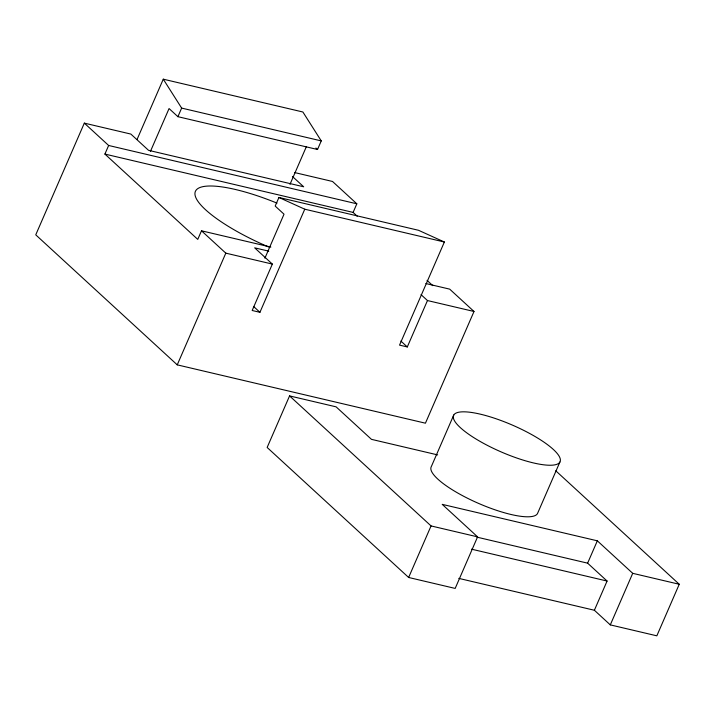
<?xml version="1.0" encoding="UTF-8"?>
<svg xmlns="http://www.w3.org/2000/svg" width="715" height="715" viewBox="0 0 715 715"><rect width="100%" height="100%" fill="white"/><g stroke="black" fill="none" stroke-linecap="round" stroke-linejoin="round"><path stroke-width="1.07" d="M292.408 176.444L303.669 186.785L148.541 150.32L130.854 134.071L84.325 123.132L35.75 234.842L177.24 364.856L425.434 423.191L474.009 311.481L449.69 289.137L425.845 283.533M270.86 247.104L201.496 230.802L197.76 239.391L104.899 154.074L108.644 145.476L84.325 123.132M137.083 139.416L163.27 79.177L302.883 111.996L321.258 140.9L317.523 149.498L177.91 116.679L169.062 108.555L150.382 151.517M177.91 116.679L181.646 108.09L163.27 79.177M177.24 364.856L225.815 253.146L201.496 230.802M421.037 294.634L427.472 300.55L407.3 346.945L399.542 345.122L444.373 242.01L418.534 230.293L278.921 197.474L275.186 206.072L284.025 214.196L264.899 258.178M289.995 184.336L306.449 146.486M268.769 251.153L254.665 247.837L272.352 264.085L252.172 310.489L259.929 312.312L304.769 209.2L444.373 242.01M357.205 216.18L353.103 212.409L356.839 203.811L332.52 181.467L294.634 172.565M437.643 454.901L371.469 439.35L336.104 406.844L289.566 395.913L267.142 447.465L408.64 577.479L455.178 588.418L477.593 536.867L442.219 504.361L597.338 540.817L632.712 573.323L679.25 584.262L656.835 635.823L610.297 624.883L594.38 610.252L458.78 578.381M453.757 415.013L431.333 466.564A58.067 14.541 23.5 0 0 477.128 502.77A58.067 14.541 23.5 0 0 537.474 513.602L559.89 462.051A58.067 14.541 23.5 0 0 486.593 415.79A58.067 14.541 23.5 0 0 473.982 437.75A58.067 14.541 23.5 0 0 559.89 462.051M408.64 577.479L431.056 525.927L289.566 395.913M594.38 610.252L607.08 581.036L587.623 563.161L597.338 540.817M610.297 624.883L632.712 573.323M181.646 108.09L321.258 140.9M108.644 145.476L356.839 203.811M104.899 154.074L353.103 212.409M225.815 253.146L272.352 264.085M427.472 300.55L474.009 311.481M431.056 525.927L477.593 536.867M476.976 537.153L587.623 563.161M471.489 549.165L607.08 581.036M278.921 197.474L304.769 209.2M315.914 148.014L317.523 149.498M427.052 280.36L432.807 285.651M555.752 470.783L679.25 584.262M400.865 341.037L407.3 346.945M253.691 306.574L259.929 312.312M268.688 246.997A87.159 21.825 23.5 0 1 195.043 192.541A87.159 21.825 23.5 0 1 276.991 203.114"/></g></svg>
